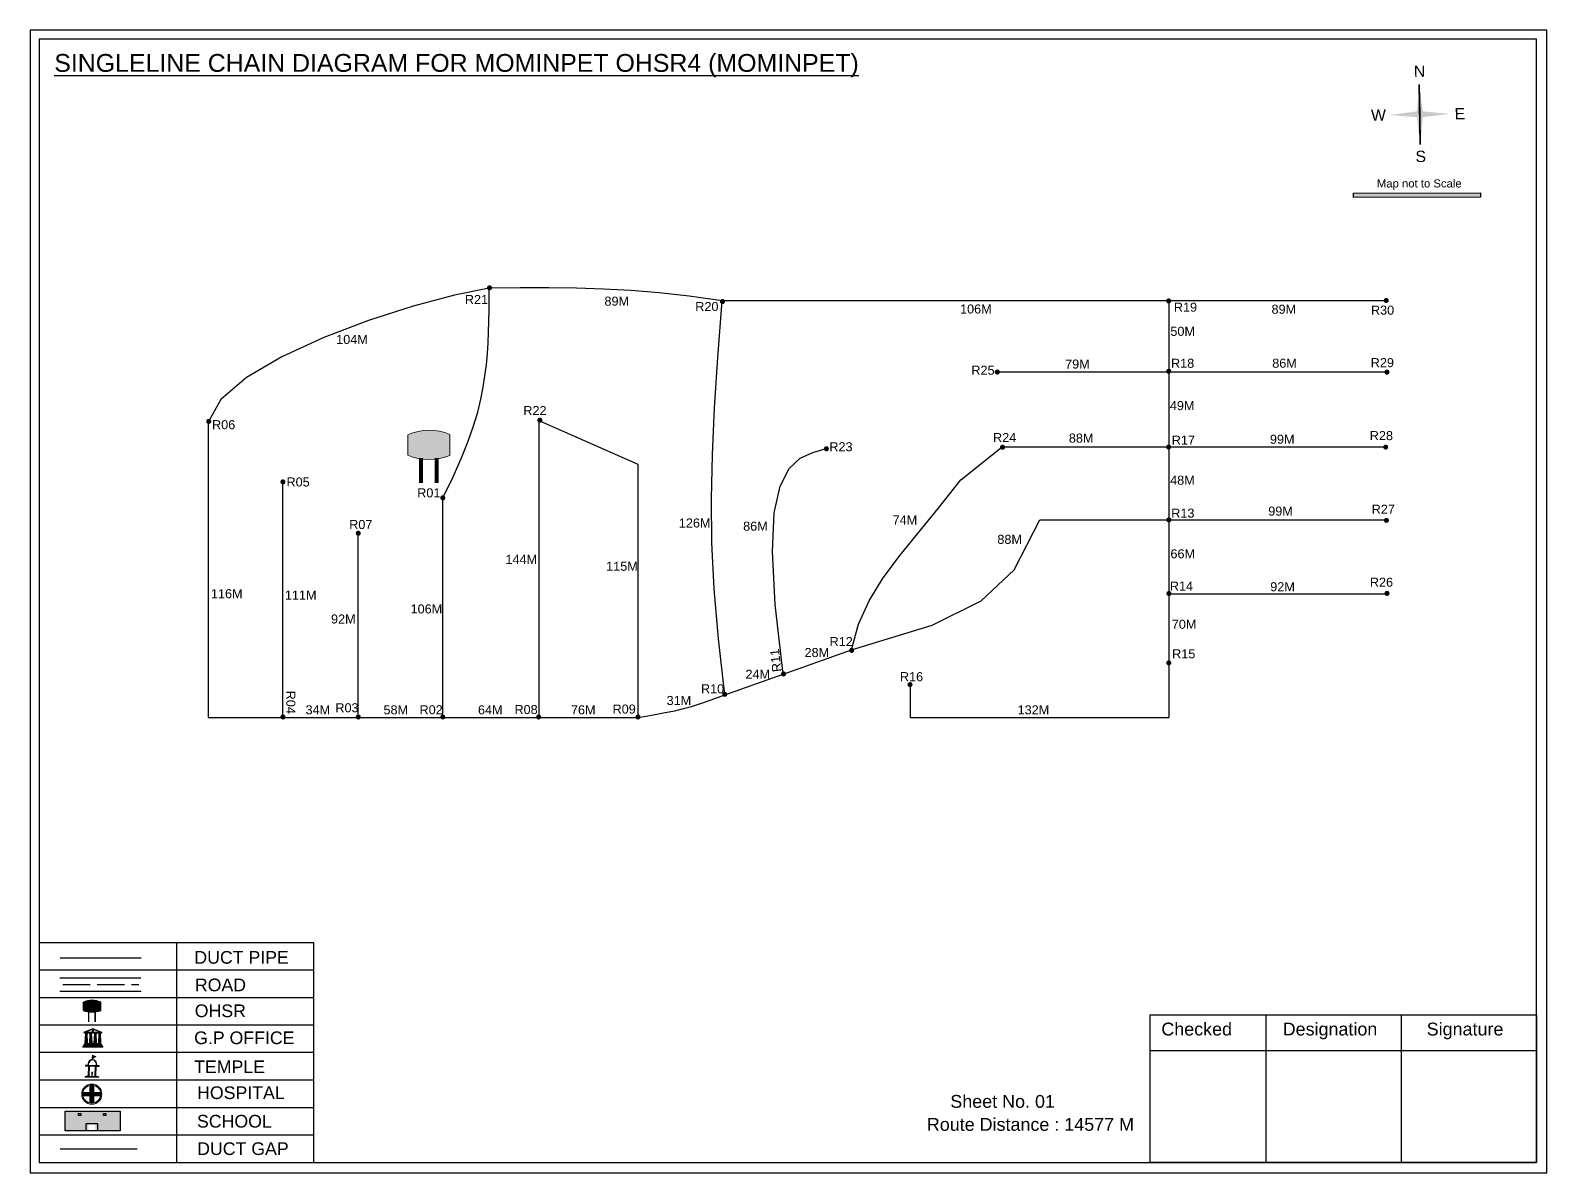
# Model space of a CAD drawing. Header units: inches. Extents: x 777 to 9331, y 1229 to 5049.
# Drawn here: x 1459 to 2123, y 2536 to 3037 of the extents above; entities that cross this region are included whole.
import ezdxf

# ---------------------------------------------------------------- set-up
doc = ezdxf.new("R2010")
doc.units = ezdxf.units.IN
doc.header["$MEASUREMENT"] = 0
doc.linetypes.add('ACAD_ISO02W100', pattern=[15, 12, -3])
doc.layers.add('LANDMARK', color=7, linetype='Continuous')
doc.layers.add('OHT', color=7, linetype='Continuous')
doc.styles.get("Standard").update_dxf_attribs({"font": 'arial.ttf'})

# ---------------------------------------------------------------- blocks, each defined once
blk = doc.blocks.new('OHT')
at = {"linetype": 'Continuous', "lineweight": 0, "true_color": 0x0ffffc}
blk.add_hatch(color=4, dxfattribs=at).paths.add_polyline_path([(0.012, 1), (0, 1, 0.101323), (-0.4, 0.916), (-0.4, 0.525, 0.194075), (0.399, 0.521), (0.399, 0.921, 0.097877)])
at = {"color": 4, "linetype": 'Continuous', "lineweight": 0, "true_color": 0x0ffffc, "flags": 128}
for points in [[(-0.4, 0.525), (-0.4, 0.916)], [(0.399, 0.521), (0.399, 0.921)]]:
    blk.add_lwpolyline(points, dxfattribs=at)
at = {"color": 4, "linetype": 'Continuous', "lineweight": 0, "true_color": 0x0ffffc, "const_width": 0.075, "flags": 128}
for points in [[(-0.15, 0), (-0.15, 0.475)], [(0.15, 0), (0.15, 0.473)]]:
    blk.add_lwpolyline(points, dxfattribs=at)
at = {"color": 4, "linetype": 'Continuous', "lineweight": 0, "true_color": 0x0ffffc}
for centre, radius, start, end in [((0.006, -0.019), 1.019, 67.3109, 113.4711), ((0.004, 1.513), 1.068, 247.7682, 291.7007)]:
    blk.add_arc(centre, radius, start, end, dxfattribs=at)
blk = doc.blocks.new('Government_Office')
at = {"linetype": 'Continuous', "lineweight": 0, "true_color": 0xff0000}
h = blk.add_hatch(color=1, dxfattribs=at)
h.paths.add_polyline_path([(0.44, 0.72), (0.45, 0.75), (0, 0.93), (-0.45, 0.75), (-0.44, 0.72)])
h.paths.add_polyline_path([(0.355, 0.75), (-0.355, 0.75), (0, 0.9)], flags=16)
h.paths.add_polyline_path([(0, 0.778, -1), (0, 0.872, -1)], flags=0)
h = blk.add_hatch(color=1, dxfattribs=at)
edge = h.paths.add_edge_path()
edge.add_arc((0, 0.825), 0.0467, 90, 270)
edge.add_arc((0, 0.825), 0.0467, 270, 450)
for points in [[(-0.5, 0.05), (0.5, 0.05), (0.5, 0), (-0.5, 0)], [(-0.45, 0.075), (-0.45, 0.12), (0.45, 0.12), (0.45, 0.075)], [(-0.4, 0.14), (-0.4, 0.18), (0.4, 0.18), (0.4, 0.14)]]:
    blk.add_hatch(color=1, dxfattribs=at).paths.add_polyline_path(points)
h = blk.add_hatch(color=1, dxfattribs=at)
edge = h.paths.add_edge_path()
edge.add_line((-0.27, 0.195), (-0.295, 0.675))
edge.add_line((-0.295, 0.675), (-0.29, 0.675))
edge.add_arc((-0.278, 0.688), 0.0176, 225.30401, 441.56588)
edge.add_line((-0.275, 0.705), (-0.395, 0.705))
edge.add_arc((-0.392, 0.688), 0.0176, 98.43412, 314.69599)
edge.add_line((-0.38, 0.675), (-0.375, 0.675))
edge.add_line((-0.375, 0.675), (-0.4, 0.195))
edge.add_line((-0.4, 0.195), (-0.27, 0.195))
h = blk.add_hatch(color=1, dxfattribs=at)
edge = h.paths.add_edge_path()
edge.add_line((-0.047, 0.195), (-0.072, 0.675))
edge.add_line((-0.072, 0.675), (-0.067, 0.675))
edge.add_arc((-0.054, 0.688), 0.0176, 225.30401, 441.56588)
edge.add_line((-0.052, 0.705), (-0.172, 0.705))
edge.add_arc((-0.169, 0.688), 0.0176, 98.43412, 314.69599)
edge.add_line((-0.157, 0.675), (-0.152, 0.675))
edge.add_line((-0.152, 0.675), (-0.177, 0.195))
edge.add_line((-0.177, 0.195), (-0.047, 0.195))
h = blk.add_hatch(color=1, dxfattribs=at)
edge = h.paths.add_edge_path()
edge.add_line((0.177, 0.195), (0.152, 0.675))
edge.add_line((0.152, 0.675), (0.157, 0.675))
edge.add_arc((0.169, 0.688), 0.0176, 225.30401, 441.56588)
edge.add_line((0.172, 0.705), (0.052, 0.705))
edge.add_arc((0.054, 0.688), 0.0176, 98.43412, 314.69599)
edge.add_line((0.067, 0.675), (0.072, 0.675))
edge.add_line((0.072, 0.675), (0.047, 0.195))
edge.add_line((0.047, 0.195), (0.177, 0.195))
h = blk.add_hatch(color=1, dxfattribs=at)
edge = h.paths.add_edge_path()
edge.add_line((0.4, 0.195), (0.375, 0.675))
edge.add_line((0.375, 0.675), (0.38, 0.675))
edge.add_arc((0.392, 0.688), 0.0176, 225.30401, 441.56588)
edge.add_line((0.395, 0.705), (0.275, 0.705))
edge.add_arc((0.278, 0.688), 0.0176, 98.43412, 314.69599)
edge.add_line((0.29, 0.675), (0.295, 0.675))
edge.add_line((0.295, 0.675), (0.27, 0.195))
edge.add_line((0.27, 0.195), (0.4, 0.195))
at = {"color": 1, "linetype": 'Continuous', "lineweight": 0, "true_color": 0xff0000, "flags": 128}
for points in [[(-0.45, 0.75), (-0.44, 0.72), (0.44, 0.72), (0.45, 0.75), (0, 0.93)], [(-0.355, 0.75), (0.355, 0.75), (0, 0.9)], [(-0.5, 0.05), (0.5, 0.05), (0.5, 0), (-0.5, 0)], [(-0.45, 0.075), (-0.45, 0.12), (0.45, 0.12), (0.45, 0.075)], [(-0.4, 0.14), (-0.4, 0.18), (0.4, 0.18), (0.4, 0.14)]]:
    blk.add_lwpolyline(points, close=True, dxfattribs=at)
for points in [[(0, 0.872, 1), (0, 0.778, 1)], [(-0.27, 0.195), (-0.295, 0.675), (-0.29, 0.675, 1.379694), (-0.275, 0.705), (-0.395, 0.705, 1.379694), (-0.38, 0.675), (-0.375, 0.675), (-0.4, 0.195)], [(-0.047, 0.195), (-0.072, 0.675), (-0.067, 0.675, 1.379694), (-0.052, 0.705), (-0.172, 0.705, 1.379694), (-0.157, 0.675), (-0.152, 0.675), (-0.177, 0.195)], [(0.177, 0.195), (0.152, 0.675), (0.157, 0.675, 1.379694), (0.172, 0.705), (0.052, 0.705, 1.379694), (0.067, 0.675), (0.072, 0.675), (0.047, 0.195)], [(0.4, 0.195), (0.375, 0.675), (0.38, 0.675, 1.379694), (0.395, 0.705), (0.275, 0.705, 1.379694), (0.29, 0.675), (0.295, 0.675), (0.27, 0.195)]]:
    blk.add_lwpolyline(points, format="xyb", close=True, dxfattribs=at)
blk = doc.blocks.new('Temple')
at = {"linetype": 'Continuous', "lineweight": 0, "true_color": 0xff0000}
h = blk.add_hatch(color=1, dxfattribs=at)
edge = h.paths.add_edge_path()
edge.add_line((0.175, 0.49), (0.225, 0.49))
edge.add_line((0.225, 0.49), (0.225, 0.497))
edge.add_line((0.225, 0.497), (0.307, 0.497))
edge.add_line((0.307, 0.497), (0.307, 0.533))
edge.add_line((0.307, 0.533), (0.257, 0.533))
edge.add_line((0.257, 0.533), (0.257, 0.54))
edge.add_line((0.257, 0.54), (0.2, 0.54))
edge.add_spline(control_points=[(0.2, 0.54), (0.2, 0.589), (0.19, 0.638), (0.142, 0.743), (0.092, 0.79), (0.027, 0.805), (0.02, 0.806), (0.012, 0.806)], knot_values=[4.712389, 4.712389, 4.712389, 4.712389, 5.278166, 5.278166, 6.117402, 6.117402, 6.223801, 6.223801, 6.223801, 6.223801], degree=3, periodic=0)
edge.add_line((0.012, 0.806), (0.012, 0.79))
edge.add_line((0.012, 0.79), (-0.012, 0.79))
edge.add_line((-0.012, 0.79), (-0.012, 0.806))
edge.add_spline(control_points=[(-0.012, 0.806), (-0.055, 0.802), (-0.096, 0.781), (-0.171, 0.699), (-0.197, 0.628), (-0.2, 0.55), (-0.2, 0.545), (-0.2, 0.54)], knot_values=[6.343965, 6.343965, 6.343965, 6.343965, 6.956638, 6.956638, 7.795874, 7.795874, 7.853982, 7.853982, 7.853982, 7.853982], degree=3, periodic=0)
edge.add_line((-0.2, 0.54), (-0.257, 0.54))
edge.add_line((-0.257, 0.54), (-0.257, 0.533))
edge.add_line((-0.257, 0.533), (-0.307, 0.533))
edge.add_line((-0.307, 0.533), (-0.307, 0.497))
edge.add_line((-0.307, 0.497), (-0.225, 0.497))
edge.add_line((-0.225, 0.497), (-0.225, 0.49))
edge.add_line((-0.225, 0.49), (-0.175, 0.49))
edge.add_line((-0.175, 0.49), (-0.175, 0.07))
edge.add_arc((-0.205, 0.07), 0.03, -90, 0, ccw=False)
edge.add_line((-0.205, 0.04), (-0.257, 0.04))
edge.add_line((-0.257, 0.04), (-0.257, 0.033))
edge.add_line((-0.257, 0.033), (-0.307, 0.033))
edge.add_line((-0.307, 0.033), (-0.307, 0))
edge.add_line((-0.307, 0), (0.307, 0))
edge.add_line((0.307, 0), (0.307, 0.033))
edge.add_line((0.307, 0.033), (0.257, 0.033))
edge.add_line((0.257, 0.033), (0.257, 0.04))
edge.add_line((0.257, 0.04), (0.205, 0.04))
edge.add_arc((0.205, 0.07), 0.03, 180, 270, ccw=False)
edge.add_line((0.175, 0.07), (0.175, 0.49))
h.paths.add_polyline_path([(0.125, 0.07, -0.414214), (0.095, 0.04), (0.05, 0.04), (0.05, 0.033), (-0.05, 0.033), (-0.05, 0.04), (-0.095, 0.04, -0.414214), (-0.125, 0.07), (-0.125, 0.497), (0.125, 0.497)], flags=16)
edge = h.paths.add_edge_path(flags=16)
edge.add_ellipse((0, 0.54), major_axis=(0, 0.242), ratio=0.722808, start_angle=270, end_angle=450, ccw=False)
edge.add_line((0.175, 0.54), (-0.175, 0.54))
h.paths.add_polyline_path([(0.012, 0.23), (0.012, 0.07), (-0.012, 0.07), (-0.012, 0.23)], flags=0)
h = blk.add_hatch(color=1, dxfattribs=at)
edge = h.paths.add_edge_path()
edge.add_line((0.012, 0.857), (0, 0.85))
edge.add_line((0, 0.85), (-0.003, 0.925))
edge.add_line((-0.003, 0.925), (-0.012, 0.925))
edge.add_line((-0.012, 0.925), (-0.012, 0.806))
edge.add_spline(control_points=[(-0.012, 0.806), (-0.004, 0.807), (0.004, 0.807), (0.012, 0.806)], knot_values=[6.223801, 6.223801, 6.223801, 6.223801, 6.343965, 6.343965, 6.343965, 6.343965], degree=3, periodic=0)
edge.add_line((0.012, 0.806), (0.012, 0.857))
h = blk.add_hatch(color=1, dxfattribs=at)
edge = h.paths.add_edge_path()
edge.add_line((0.012, 0.79), (0.012, 0.806))
edge.add_spline(control_points=[(0.012, 0.806), (0.004, 0.807), (-0.004, 0.807), (-0.012, 0.806)], knot_values=[6.223801, 6.223801, 6.223801, 6.223801, 6.343965, 6.343965, 6.343965, 6.343965], degree=3, periodic=0)
edge.add_line((-0.012, 0.806), (-0.012, 0.79))
edge.add_line((-0.012, 0.79), (0.012, 0.79))
at = {"linetype": 'Continuous', "lineweight": 0, "true_color": 0xe66000}
blk.add_hatch(color=32, dxfattribs=at).paths.add_polyline_path([(-0.006, 1), (0.147, 0.931), (0, 0.85)])
at = {"color": 1, "linetype": 'Continuous', "lineweight": 0, "true_color": 0xff0000, "flags": 128}
for points in [[(0.012, 0.925), (-0.012, 0.925), (-0.012, 0.79), (0.012, 0.79)], [(0.012, 0.23), (-0.012, 0.23), (-0.012, 0.07), (0.012, 0.07)]]:
    blk.add_lwpolyline(points, close=True, dxfattribs=at)
at = {"color": 32, "linetype": 'Continuous', "lineweight": 0, "true_color": 0xe66000, "flags": 128}
blk.add_lwpolyline([(-0.006, 1), (0.147, 0.931), (0, 0.85), (-0.006, 1)], dxfattribs=at)
at = {"color": 1, "linetype": 'Continuous', "lineweight": 0, "true_color": 0xff0000, "flags": 128}
blk.add_lwpolyline([(0.2, 0.54), (0.257, 0.54), (0.257, 0.533), (0.307, 0.533), (0.307, 0.497), (0.225, 0.497), (0.225, 0.49), (0.175, 0.49), (0.175, 0.07, 0.414214), (0.205, 0.04), (0.257, 0.04), (0.257, 0.033), (0.307, 0.033), (0.307, 0), (-0.307, 0), (-0.307, 0.033), (-0.257, 0.033), (-0.257, 0.04), (-0.205, 0.04, 0.414214), (-0.175, 0.07), (-0.175, 0.49), (-0.225, 0.49), (-0.225, 0.497), (-0.307, 0.497), (-0.307, 0.533), (-0.257, 0.533), (-0.257, 0.54), (-0.2, 0.54)], format="xyb", dxfattribs=at)
blk.add_lwpolyline([(-0.175, 0.54), (0.175, 0.54)], dxfattribs=at)
blk.add_lwpolyline([(0.125, 0.497), (0.125, 0.07, -0.414214), (0.095, 0.04), (0.05, 0.04), (0.05, 0.033), (-0.05, 0.033), (-0.05, 0.04), (-0.095, 0.04, -0.414214), (-0.125, 0.07), (-0.125, 0.497)], format="xyb", close=True, dxfattribs=at)
at = {"color": 1, "linetype": 'Continuous', "lineweight": 0, "true_color": 0xff0000}
blk.add_ellipse((0, 0.54), major_axis=(0, 0.242), ratio=0.722808, start_param=4.712389, end_param=7.853982, dxfattribs=at)
blk.add_open_spline([(0.2, 0.54), (0.2, 0.589), (0.19, 0.638), (0.142, 0.743), (0.092, 0.79), (-0.023, 0.816), (-0.085, 0.794), (-0.171, 0.699), (-0.197, 0.628), (-0.2, 0.55), (-0.2, 0.545), (-0.2, 0.54)], degree=3, knots=[4.712389, 4.712389, 4.712389, 4.712389, 5.278166, 5.278166, 6.117402, 6.117402, 6.956638, 6.956638, 7.795874, 7.795874, 7.853982, 7.853982, 7.853982, 7.853982], dxfattribs=at)
blk = doc.blocks.new('*U18')
at = {"color": 0, "linetype": 'ACAD_ISO02W100', "transparency": 16777216}
blk.add_line((-16.47, 0), (16.78, 0), dxfattribs=at)
blk = doc.blocks.new('Hospital')
at = {"linetype": 'Continuous', "lineweight": 0, "true_color": 0x000000}
h = blk.add_hatch(color=18, dxfattribs=at)
h.paths.add_polyline_path([(-0.5, 0, 1), (0.5, 0, 1)])
h.paths.add_polyline_path([(0.446, 0, -1), (-0.446, 0, -1)], flags=16)
at = {"linetype": 'Continuous', "true_color": 0xff0000}
blk.add_hatch(color=1, dxfattribs=at).paths.add_polyline_path([(-0.394, 0.08), (-0.08, 0.08), (-0.08, 0.394), (0.08, 0.394), (0.08, 0.08), (0.394, 0.08), (0.394, -0.08), (0.08, -0.08), (0.08, -0.394), (-0.08, -0.394), (-0.08, -0.08), (-0.394, -0.08)])
at = {"color": 1, "linetype": 'Continuous', "true_color": 0xff0000, "flags": 128}
blk.add_lwpolyline([(-0.394, 0.08), (-0.08, 0.08), (-0.08, 0.394), (0.08, 0.394), (0.08, 0.08), (0.394, 0.08), (0.394, -0.08), (0.08, -0.08), (0.08, -0.394), (-0.08, -0.394), (-0.08, -0.08), (-0.394, -0.08)], close=True, dxfattribs=at)
at = {"color": 18, "linetype": 'Continuous', "lineweight": 0, "true_color": 0x000000}
for radius in [0.5, 0.446]:
    blk.add_circle((0, 0), radius, dxfattribs=at)

msp = doc.modelspace()

# ---------------------------------------------------------------- hatches: boundary and pattern name
at = {"true_color": 0x0093dd}
h = msp.add_hatch(color=142, dxfattribs=at)
h.dxf.hatch_style = 1
h.paths.add_polyline_path([(2038.63, 2965.24), (2038.63, 2963.39), (2094.14, 2963.52), (2094.14, 2965.36)])
at = {"ltscale": 0.5}
h = msp.add_hatch(color=5, dxfattribs=at)
h.dxf.hatch_style = 1
h.paths.add_polyline_path([(1661.36, 2923.77, 1), (1659.12, 2923.77, 1)])
h = msp.add_hatch(color=5, dxfattribs=at)
h.dxf.hatch_style = 1
h.paths.add_polyline_path([(1763.36, 2917.77, 1), (1761.12, 2917.77, 1)])
h = msp.add_hatch(color=5, dxfattribs=at)
h.dxf.hatch_style = 1
h.paths.add_polyline_path([(1958.74, 2918.03, 1), (1956.5, 2918.03, 1)])
h = msp.add_hatch(color=5, dxfattribs=at)
h.dxf.hatch_style = 1
h.paths.add_polyline_path([(2054.03, 2918.22, 1), (2051.79, 2918.22, 1)])
h = msp.add_hatch(color=5, dxfattribs=at)
h.dxf.hatch_style = 1
h.paths.add_polyline_path([(1883.7, 2886.89, 1), (1881.45, 2886.89, 1)])
h = msp.add_hatch(color=5, dxfattribs=at)
h.dxf.hatch_style = 1
h.paths.add_polyline_path([(1958.8, 2887.24, 1), (1956.55, 2887.24, 1)])
h = msp.add_hatch(color=5, dxfattribs=at)
h.dxf.hatch_style = 1
h.paths.add_polyline_path([(2054.35, 2886.85, 1), (2052.11, 2886.85, 1)])
h = msp.add_hatch(color=5, dxfattribs=at)
h.dxf.hatch_style = 1
h.paths.add_polyline_path([(1538.36, 2865.27, 1), (1536.12, 2865.27, 1)])
h = msp.add_hatch(color=5, dxfattribs=at)
h.dxf.hatch_style = 1
h.paths.add_polyline_path([(1683.36, 2865.77, 1), (1681.12, 2865.77, 1)])
h = msp.add_hatch(color=5, dxfattribs=at)
h.dxf.hatch_style = 1
h.paths.add_polyline_path([(1808.86, 2853.27, 1), (1806.62, 2853.27, 1)])
h = msp.add_hatch(color=5, dxfattribs=at)
h.dxf.hatch_style = 1
h.paths.add_polyline_path([(1886.02, 2853.93, 1), (1883.77, 2853.93, 1)])
h = msp.add_hatch(color=5, dxfattribs=at)
h.dxf.hatch_style = 1
h.paths.add_polyline_path([(1958.77, 2854.05, 1), (1956.53, 2854.05, 1)])
h = msp.add_hatch(color=5, dxfattribs=at)
h.dxf.hatch_style = 1
h.paths.add_polyline_path([(2053.79, 2854.01, 1), (2051.55, 2854.01, 1)])
h = msp.add_hatch(color=5, dxfattribs=at)
h.dxf.hatch_style = 1
h.paths.add_polyline_path([(1570.86, 2838.77, 1), (1568.62, 2838.77, 1)])
h = msp.add_hatch(color=5, dxfattribs=at)
h.dxf.hatch_style = 1
h.paths.add_polyline_path([(1640.86, 2831.77, 1), (1638.62, 2831.77, 1)])
h = msp.add_hatch(color=5, dxfattribs=at)
h.dxf.hatch_style = 1
h.paths.add_polyline_path([(1958.84, 2822.11, 1), (1956.59, 2822.11, 1)])
h = msp.add_hatch(color=5, dxfattribs=at)
h.dxf.hatch_style = 1
h.paths.add_polyline_path([(2054.12, 2821.92, 1), (2051.88, 2821.92, 1)])
h = msp.add_hatch(color=5, dxfattribs=at)
h.dxf.hatch_style = 1
h.paths.add_polyline_path([(1603.86, 2816.27, 1), (1601.62, 2816.27, 1)])
h = msp.add_hatch(color=5, dxfattribs=at)
h.dxf.hatch_style = 1
h.paths.add_polyline_path([(1958.88, 2789.87, 1), (1956.63, 2789.87, 1)])
h = msp.add_hatch(color=5, dxfattribs=at)
h.dxf.hatch_style = 1
h.paths.add_polyline_path([(2054.36, 2789.92, 1), (2052.11, 2789.92, 1)])
h = msp.add_hatch(color=5, dxfattribs=at)
h.dxf.hatch_style = 1
h.paths.add_polyline_path([(1819.92, 2764.95, 1), (1817.67, 2764.95, 1)])
h = msp.add_hatch(color=5, dxfattribs=at)
h.dxf.hatch_style = 1
h.paths.add_polyline_path([(1958.81, 2759.48, 1), (1956.57, 2759.48, 1)])
h = msp.add_hatch(color=5, dxfattribs=at)
h.dxf.hatch_style = 1
h.paths.add_polyline_path([(1790.11, 2754.62, 1), (1787.86, 2754.62, 1)])
h = msp.add_hatch(color=5, dxfattribs=at)
h.dxf.hatch_style = 1
h.paths.add_polyline_path([(1845.48, 2749.97, 1), (1843.24, 2749.97, 1)])
h = msp.add_hatch(color=5, dxfattribs=at)
h.dxf.hatch_style = 1
h.paths.add_polyline_path([(1764.34, 2745.71, 1), (1762.1, 2745.71, 1)])
h = msp.add_hatch(color=5, dxfattribs=at)
h.dxf.hatch_style = 1
h.paths.add_polyline_path([(1570.86, 2735.77, 1), (1568.62, 2735.77, 1)])
h = msp.add_hatch(color=5, dxfattribs=at)
h.dxf.hatch_style = 1
h.paths.add_polyline_path([(1603.86, 2735.77, 1), (1601.62, 2735.77, 1)])
h = msp.add_hatch(color=5, dxfattribs=at)
h.dxf.hatch_style = 1
h.paths.add_polyline_path([(1640.86, 2735.77, 1), (1638.62, 2735.77, 1)])
h = msp.add_hatch(color=5, dxfattribs=at)
h.dxf.hatch_style = 1
h.paths.add_polyline_path([(1682.86, 2735.77, 1), (1680.62, 2735.77, 1)])
h = msp.add_hatch(color=5, dxfattribs=at)
h.dxf.hatch_style = 1
h.paths.add_polyline_path([(1726.36, 2735.77, 1), (1724.12, 2735.77, 1)])
at = {"true_color": 0xc8c92d}
h = msp.add_hatch(color=52, dxfattribs=at)
h.dxf.hatch_style = 1
h.paths.add_polyline_path([(1479.16, 2563.06), (1474.39, 2563.06), (1474.39, 2554.48), (1479.16, 2554.48)])
h.paths.add_polyline_path([(1498.38, 2563.06), (1493.61, 2563.06), (1493.61, 2554.48), (1498.38, 2554.48)])
at = {"true_color": 0x22346e}
h = msp.add_hatch(color=159, dxfattribs=at)
h.dxf.hatch_style = 1
h.paths.add_polyline_path([(1493.61, 2563.06), (1479.16, 2563.06), (1479.16, 2554.48), (1484.58, 2554.48), (1484.58, 2557.29), (1487.56, 2557.29), (1487.56, 2554.48), (1493.61, 2554.48)])
h.paths.add_polyline_path([(1481.22, 2561.15), (1480.16, 2561.15), (1480.16, 2562.12), (1481.22, 2562.12)], flags=16)
h.paths.add_polyline_path([(1491.18, 2561.15), (1491.18, 2562.12), (1492.24, 2562.12), (1492.24, 2561.15)], flags=16)

# ---------------------------------------------------------------- linework, layer by layer
for p, q in [((2067.79, 2986.57), (2067.33, 3012.87)), ((2067.33, 3012.87), (2067.79, 2986.57)), ((2067.79, 2986.57), (2067.33, 3012.87)), ((2067.56, 2999.7), (2067.79, 2986.57)), ((1523.18, 2636.86), (1523.18, 2540.64)), ((1583.32, 2624.83), (1463.04, 2624.83)), ((1472.05, 2621.51), (1507.54, 2621.51)), ((1583.32, 2612.81), (1463.04, 2612.81)), ((1472.05, 2615.7), (1507.72, 2615.7)), ((1583.32, 2600.78), (1463.04, 2600.78)), ((1583.32, 2588.75), (1463.04, 2588.75)), ((1583.32, 2576.72), (1463.04, 2576.72)), ((1463.04, 2564.7), (1583.32, 2564.7)), ((1463.04, 2552.67), (1583.32, 2552.67)), ((1463.04, 2542.11), (1463.04, 2541.18)), ((1463.04, 2541.18), (1463.04, 2540.64))]:
    msp.add_line(p, q)
at = {"color": 1}
msp.add_line((2067.33, 3012.87), (2067.56, 2999.71), dxfattribs=at)
at = {"color": 5}
for p, q in [((1957.68, 2918.13), (1957.68, 2735.56)), ((1882.6, 2887), (2053.03, 2887)), ((1536.93, 2864.87), (1536.93, 2735.56)), ((1681.93, 2735.56), (1681.93, 2865.49)), ((1725.28, 2846.42), (1681.93, 2865.49)), ((1725.28, 2735.56), (1725.28, 2846.42)), ((1569.68, 2735.56), (1569.68, 2839.27)), ((1602.7, 2735.56), (1602.7, 2816.41)), ((1957.68, 2789.76), (2053.03, 2789.76))]:
    msp.add_line(p, q, dxfattribs=at)
at = {"color": 242, "true_color": 0xcd2027}
for p, q in [((2000.12, 2605.36), (2000.12, 2540.59)), ((2059.47, 2605.36), (2059.47, 2540.59)), ((1949.59, 2589.67), (2118.68, 2589.67))]:
    msp.add_line(p, q, dxfattribs=at)
for points in [[(1459.12, 3036.58), (1459.12, 2536.15), (2123.17, 2536.15), (2123.17, 3036.58)], [(1463.04, 3032.75), (1463.04, 2540.64), (2118.68, 2540.64), (2118.68, 3032.75)], [(1463.04, 2540.64), (1583.32, 2540.64), (1583.32, 2636.86), (1463.04, 2636.86), (1463.04, 2541.58)], [(1498.43, 2563.06), (1498.43, 2554.48), (1474.39, 2554.48), (1474.39, 2563.06)], [(1481.22, 2562.12), (1481.22, 2561.15), (1480.16, 2561.15), (1480.16, 2562.12)], [(1491.18, 2561.15), (1491.18, 2562.12), (1492.24, 2562.12), (1492.24, 2561.15)]]:
    msp.add_lwpolyline(points, close=True)
at = {"color": 142, "true_color": 0x0093dd}
msp.add_lwpolyline([(2094.14, 2963.52), (2038.63, 2963.39), (2038.63, 2965.24), (2094.14, 2965.36), (2094.14, 2963.52)], dxfattribs=at)
at = {"color": 5}
for points in [[(2053.03, 2918.13), (1957.68, 2918.13), (1762.06, 2918.13), (1747.67, 2920.07), (1734.46, 2921.52), (1722.06, 2922.55), (1710.13, 2923.22), (1698.32, 2923.61), (1686.26, 2923.77), (1673.61, 2923.78), (1660.04, 2923.69), (1644.87, 2920.56), (1626.79, 2915.75), (1607.21, 2909.5), (1587.58, 2902.04), (1569.3, 2893.61), (1553.82, 2884.45), (1542.55, 2874.79), (1536.93, 2864.87)], [(1639.78, 2735.56), (1639.78, 2831.81), (1644.26, 2841.02), (1647.93, 2849.26), (1650.9, 2856.65), (1653.25, 2863.32), (1655.06, 2869.38), (1656.43, 2874.97), (1657.46, 2880.2), (1658.23, 2885.21), (1658.82, 2890.1), (1659.26, 2894.91), (1659.58, 2899.68), (1659.79, 2904.42), (1659.92, 2909.16), (1659.99, 2913.94), (1660.01, 2918.77), (1660.01, 2923.69)], [(1763.27, 2745.43), (1760.46, 2769.94), (1758.6, 2791.85), (1757.61, 2812.05), (1757.38, 2831.41), (1757.81, 2850.82), (1758.8, 2871.16), (1760.25, 2893.3), (1762.06, 2918.13)], [(1788.85, 2754.51), (1785.26, 2785.07), (1784.08, 2808.28), (1784.94, 2825.22), (1787.5, 2836.96), (1791.4, 2844.58), (1796.28, 2849.13), (1801.79, 2851.69), (1807.57, 2853.33)], [(1818.77, 2765.13), (1821.84, 2776.43), (1826.4, 2786.66), (1832.3, 2796.33), (1839.4, 2805.94), (1847.58, 2816.02), (1856.7, 2827.08), (1866.63, 2839.63), (1884.68, 2854.18), (2053.03, 2854.18)], [(1536.93, 2735.56), (1569.68, 2735.56), (1602.7, 2735.56), (1639.78, 2735.56), (1681.93, 2735.56), (1725.28, 2735.56), (1731.96, 2736.73), (1737.19, 2737.68), (1741.43, 2738.54), (1745.11, 2739.42), (1748.7, 2740.43), (1752.62, 2741.69), (1757.33, 2743.32), (1763.27, 2745.43), (1788.85, 2754.51), (1818.77, 2765.13), (1854.07, 2776.02), (1875.53, 2786.61), (1889.92, 2800.31), (1901.19, 2822.08), (2053.03, 2822.08)], [(1844.45, 2750.01), (1844.45, 2735.56), (1957.68, 2735.56)]]:
    msp.add_lwpolyline(points, dxfattribs=at)
at = {"color": 242, "true_color": 0xcd2027}
msp.add_lwpolyline([(2118.68, 2540.59), (1949.59, 2540.59), (1949.59, 2605.36), (2118.68, 2605.36)], close=True, dxfattribs=at)
msp.add_lwpolyline([(1483.55, 2554.48), (1483.55, 2557.65), (1488.6, 2557.65), (1488.6, 2554.48)])
at = {"color": 1}
msp.add_solid([(2066.26, 2999.69), (2069.08, 2999.74), (2067.33, 3012.87)], dxfattribs=at)
msp.add_solid([(2066.26, 2999.69), (2069.08, 2999.74), (2067.33, 3012.87)], dxfattribs=at)
for points in [[(2067.59, 2998.42), (2067.54, 3001.24), (2054.41, 2999.49)], [(2067.59, 2998.42), (2067.54, 3001.24), (2054.41, 2999.49)], [(2066.26, 2999.69), (2069.08, 2999.74), (2067.79, 2986.57)], [(2066.26, 2999.69), (2069.08, 2999.74), (2067.79, 2986.57)], [(2067.59, 2998.43), (2067.54, 3001.24), (2080.71, 2999.95)], [(2067.59, 2998.43), (2067.54, 3001.24), (2080.71, 2999.95)]]:
    msp.add_solid(points)
at = {"layer": 'OHT', "color": 5}
msp.add_line((1472.18, 2630.31), (1507.67, 2630.31), dxfattribs=at)
at = {"layer": 'OHT', "color": 1}
msp.add_line((1472.18, 2546.65), (1505.9, 2546.65), dxfattribs=at)

# ---------------------------------------------------------------- block references
at = {"linetype": 'ACAD_ISO02W100'}
msp.add_blockref('*U18', (1489.84, 2618.6), dxfattribs=at)
at = {"layer": 'LANDMARK'}
for name, p, xscale, yscale, zscale in [('Government_Office', (1486.56, 2591.18), 8.755020913111178, 8.755020913111178, 8.755020913111178), ('Hospital', (1486.03, 2570.56), 8.829703578239085, 8.829703578239085, 8.829703578239085)]:
    msp.add_blockref(name, p, dxfattribs=dict(at, xscale=xscale, yscale=yscale, zscale=zscale))
at = {"layer": 'LANDMARK', "xscale": 9.762966276306745, "yscale": 9.762966276306745, "zscale": 9.762966276306745, "rotation": 358.3713438591284}
msp.add_blockref('Temple', (1486.12, 2577.94), dxfattribs=at)
at = {"layer": 'OHT'}
for p, xscale, yscale, zscale in [((1633.65, 2838.28), 23.11072127339519, 23.11072127339519, 23.11072127339519), ((1486.11, 2602.09), 9.629467197247994, 9.629467197247994, 9.629467197247994)]:
    msp.add_blockref('OHT', p, dxfattribs=dict(at, xscale=xscale, yscale=yscale, zscale=zscale))

# ---------------------------------------------------------------- texts
at = {"color": 242, "true_color": 0xcd2027}
msp.add_text('%%USINGLELINE CHAIN DIAGRAM FOR MOMINPET OHSR4 (MOMINPET)', height=7.8, dxfattribs=at).set_placement((1469.61, 3018.4))
for s, height, rotation, p in [('N', 4.95, 1.00631, (2065.03, 3016.14)), ('W', 4.95, 1.00631, (2046.28, 2996.91)), ('E', 4.95, 1.00631, (2082.88, 2997.55)), ('S', 4.95, 1.00631, (2065.77, 2978.85)), ('R11', 3.967, 96.24196, (1788.06, 2755.7)), ('R04', 3.967, 270, (1571.22, 2747.3))]:
    msp.add_text(s, height=height, rotation=rotation).set_placement(p)
for s, height, p in [('Map not to Scale', 3.5424, (2048.81, 2967.74)), ('R21', 3.967, (1649.41, 2916.68)), ('89M', 3.967, (1710.54, 2915.96)), ('R20', 3.967, (1750.32, 2913.61)), ('106M', 3.967, (1866.27, 2912.53)), ('R19', 3.967, (1959.91, 2913.31)), ('89M', 3.967, (2002.68, 2912.42)), ('R30', 3.967, (2046.22, 2912.02)), ('104M', 3.967, (1593.06, 2899.2)), ('50M', 3.967, (1958.38, 2902.74)), ('R25', 3.967, (1871.23, 2885.7)), ('79M', 3.967, (1912.29, 2888.4)), ('R18', 3.967, (1958.66, 2888.74)), ('86M', 3.967, (2002.98, 2888.77)), ('R29', 3.967, (2046.12, 2889.01)), ('R22', 3.967, (1675.01, 2868.02)), ('49M', 3.967, (1958.15, 2870.19)), ('R06', 3.967, (1538.69, 2861.84)), ('R23', 3.967, (1809.03, 2852.17)), ('R24', 3.967, (1880.71, 2856.19)), ('88M', 3.967, (1913.92, 2855.96)), ('R17', 3.967, (1959, 2855.09)), ('99M', 3.967, (2001.98, 2855.47)), ('R28', 3.967, (2045.7, 2857.05)), ('R05', 3.967, (1571.3, 2836.75)), ('R01', 3.967, (1628.54, 2831.98)), ('48M', 3.967, (1958.27, 2837.52)), ('126M', 3.967, (1743.12, 2818.78)), ('74M', 3.967, (1836.74, 2820.08)), ('R13', 3.967, (1958.76, 2823.09)), ('99M', 3.967, (2001.24, 2823.98)), ('R27', 3.967, (2046.54, 2824.82)), ('R07', 3.967, (1598.75, 2818.11)), ('86M', 3.967, (1771.28, 2817.38)), ('88M', 3.967, (1882.61, 2811.61)), ('66M', 3.967, (1958.41, 2805.28)), ('144M', 3.967, (1667.18, 2802.86)), ('115M', 3.967, (1711.29, 2799.82)), ('R26', 3.967, (2045.74, 2792.84)), ('116M', 3.967, (1538.21, 2787.79)), ('111M', 3.967, (1570.6, 2787.18)), ('R14', 3.967, (1958.15, 2791.15)), ('92M', 3.967, (2002.12, 2790.85)), ('106M', 3.967, (1625.65, 2781.13)), ('92M', 3.967, (1590.8, 2776.72)), ('70M', 3.967, (1959, 2774.41)), ('R12', 3.967, (1809.13, 2766.82)), ('28M', 3.967, (1798.17, 2762.03)), ('R15', 3.967, (1959.14, 2761.47)), ('24M', 3.967, (1772.29, 2752.52)), ('R10', 3.967, (1752.81, 2746.14)), ('R16', 3.967, (1839.93, 2751.45)), ('31M', 3.967, (1737.77, 2741.02)), ('34M', 3.967, (1579.64, 2736.92)), ('R03', 3.967, (1592.71, 2737.83)), ('58M', 3.967, (1613.78, 2736.92)), ('R02', 3.967, (1629.57, 2736.96)), ('64M', 3.967, (1655.16, 2736.92)), ('R08', 3.967, (1671.14, 2737.06)), ('76M', 3.967, (1695.88, 2736.92)), ('R09', 3.967, (1714.1, 2737.26)), ('132M', 3.967, (1891.48, 2736.92)), ('DUCT PIPE', 5.551, (1530.95, 2627.7)), ('ROAD ', 5.551, (1531.18, 2615.63)), ('OHSR', 5.551, (1531.11, 2604.29)), ('G.P OFFICE', 5.551, (1530.86, 2592.46)), ('Checked', 5.616, (1954.42, 2596.26)), ('Designation', 5.616, (2007.57, 2596.26)), ('Signature', 5.616, (2070.64, 2596.26)), ('TEMPLE', 5.551, (1530.85, 2579.77)), ('HOSPITAL', 5.551, (1532.15, 2568.41)), ('Sheet No. 01', 5.616, (1862.02, 2564.57)), ('SCHOOL', 5.551, (1532.11, 2555.91)), ('Route Distance : 14577 M', 5.616, (1851.74, 2554.49)), ('DUCT GAP', 5.551, (1532.19, 2543.89))]:
    msp.add_text(s, height=height).set_placement(p)

doc.saveas('drawing.dxf')
